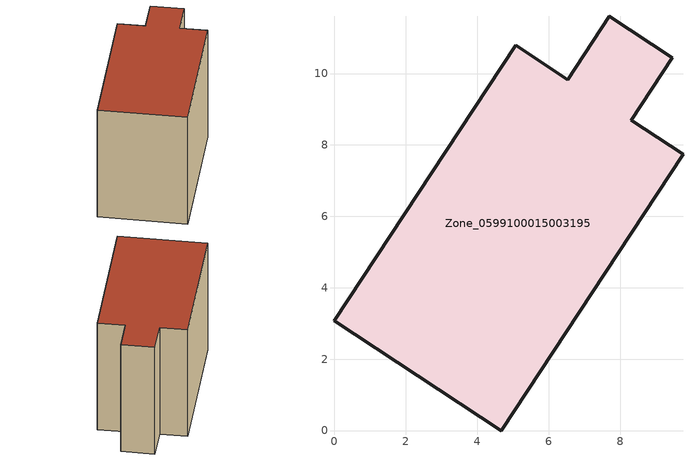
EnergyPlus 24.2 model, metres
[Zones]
Zone_0599100015003195
 floor ground (C_G): 6.53,9.83 7.7,11.6 9.46,10.44 8.32,8.7 9.76,7.75 4.67,0 0,3.08 5.07,10.79 z0.84
 wall outside (C_F): 4.67,0 9.76,7.75 8.32,8.7 9.46,10.44 7.7,11.6 6.53,9.83 5.07,10.79 0,3.08 4.67,0 z0.84:8.89
 roof outside (C_R): 7.7,11.6 6.53,9.83 5.07,10.79 0,3.08 4.67,0 9.76,7.75 8.32,8.7 9.46,10.44 z8.89
[BUILDING]
Pand.0599100015003195: North Axis=0; Terrain=City; Loads Convergence Tolerance Value=0.04; Temperature Convergence Tolerance Value=0.4; Solar Distribution=FullExterior; Maximum Number of Warmup Days=25; Minimum Number of Warmup Days=1
[Site:Location]
Rotterdam.The.Hague.AP_ZH_NLD Design_Conditions: Latitude=51.96; Longitude=4.45; Time Zone=1; Elevation=-4.5
[SITE:GROUNDTEMPERATURE:BUILDINGSURFACE]
18, 18, 18, 18, 18, 18, 18, 18, 18, 18, 18, 18
[MATERIAL] Thermal Absorptance=0.9; Solar Absorptance=0.7; Visible Absorptance=0.7
Name | Roughness | Thickness | Conductivity | Density | Specific Heat
G.TI.1965-1974 | MediumSmooth | 0.15 | 0.882353 | 540 | 1210
F.TI.1965-1974 | Rough | 0.3 | 0.697674 | 1920 | 840
R.TI.1965-1974 | MediumRough | 0.2 | 0.232558 | 1500 | 1000
[CONSTRUCTION]
C_G: G.TI.1965-1974
C_F: F.TI.1965-1974
C_R: R.TI.1965-1974
[ZONE]
Zone_0599100015003195: Type=1; Multiplier=1; Ceiling Height=Autocalculate; Volume=Autocalculate; Floor Area=autocalculate; Part of Total Floor Area=Yes
[ZONEINFILTRATION:DESIGNFLOWRATE]
Infil_Zone_0599100015003195: Zone or ZoneList or Space or SpaceList=Zone_0599100015003195; Schedule=AlwaysOn; Design Flow Rate Calculation Method=Flow/Area; Flow Rate per Floor Area=0.003; Constant Term Coefficient=1; Temperature Term Coefficient=0; Velocity Term Coefficient=0; Velocity Squared Term Coefficient=0
[HVACTEMPLATE:ZONE:IDEALLOADSAIRSYSTEM]
Zone_0599100015003195: Maximum Heating Supply Air Temperature=50; Minimum Cooling Supply Air Temperature=13; Maximum Heating Supply Air Humidity Ratio=0.0156; Minimum Cooling Supply Air Humidity Ratio=0.0077; Heating Limit=NoLimit; Cooling Limit=NoLimit; Dehumidification Control Type=ConstantSensibleHeatRatio; Cooling Sensible Heat Ratio=0.7; Dehumidification Setpoint=60; Humidification Control Type=None; Humidification Setpoint=30; Outdoor Air Method=None; Outdoor Air Flow Rate per Person=0.00944; Outdoor Air Flow Rate per Zone Floor Area=0; Outdoor Air Flow Rate per Zone=0; Demand Controlled Ventilation Type=None; Outdoor Air Economizer Type=NoEconomizer; Heat Recovery Type=None; Sensible Heat Recovery Effectiveness=0.7; Latent Heat Recovery Effectiveness=0.65
[ZONECONTROL:THERMOSTAT]
ThermostatControl_Zone_0599100015003195: Zone or ZoneList=Zone_0599100015003195; Control Type Schedule=DualSetpointControlType; Control 1=Thermostat_Zone_0599100015003195; Temperature Difference Between Cutout And Setpoint=0
[THERMOSTATSETPOINT:DUALSETPOINT]
Thermostat_Zone_0599100015003195: Heating Setpoint Temperature Schedule=HeatingSetpoint_Zone_0599100015003195; Cooling Setpoint Temperature Schedule=CoolingSetpoint_Zone_0599100015003195
[SCHEDULE:COMPACT]
HeatingSetpoint_Zone_0599100015003195: Through: 12/31, For: AllDays, Until: 24:00, 21
CoolingSetpoint_Zone_0599100015003195: Through: 12/31, For: AllDays, Until: 24:00, 24
DualSetpointControlType: Through: 12/31, For: AllDays, Until: 24:00, 4
AlwaysOn: Through: 12/31, For: AllDays, Until: 24:00, 1
